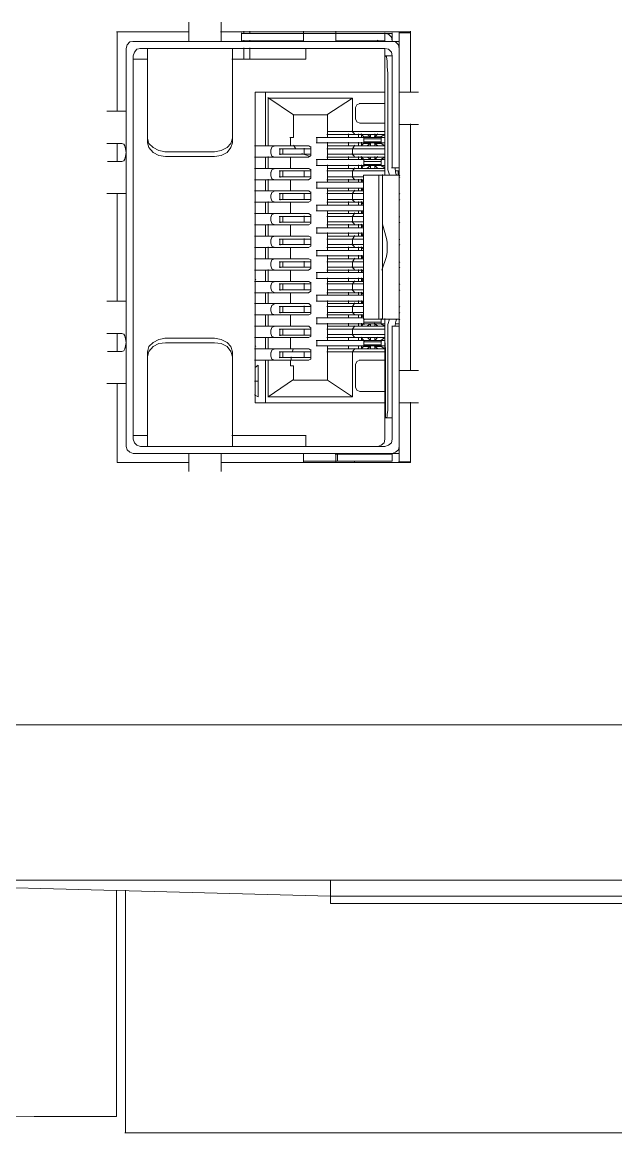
# Model space of a CAD drawing. Header units: millimetres. Extents: x 30557 to 235556, y -116603 to -73383.
# Drawn here: x 36167.6 to 36209.6, y -74032 to -73953.3 of the extents above; entities that cross this region are included whole.
import ezdxf

# ---------------------------------------------------------------- set-up
doc = ezdxf.new("R2010")
doc.units = ezdxf.units.MM

# ---------------------------------------------------------------- blocks, each defined once
blk = doc.blocks.new('RS20-0800')
at = {"lineweight": 0}
for points in [[(16036.035, 3291.491), (16036.035, 3292.169)], [(16037.177, 3291.491), (16037.177, 3292.169)], [(16036.035, 3291.83), (16033.474, 3291.83)], [(16033.495, 3291.83), (16033.495, 3289.015)], [(16043.887, 3291.83), (16037.157, 3291.83)], [(16037.898, 3291.513), (16037.898, 3291.789)], [(16037.898, 3291.766), (16040.099, 3291.766)], [(16037.898, 3291.513), (16040.099, 3291.513)], [(16037.982, 3291.766), (16037.982, 3291.851)], [(16037.982, 3291.491), (16037.982, 3291.534)], [(16038.194, 3291.766), (16038.194, 3291.851)], [(16038.194, 3291.83), (16038.194, 3291.766)], [(16038.194, 3291.491), (16038.194, 3291.534)], [(16038.194, 3291.513), (16038.194, 3291.491)], [(16041.241, 3291.766), (16040.077, 3291.766)], [(16040.099, 3291.766), (16040.099, 3291.851)], [(16040.099, 3291.491), (16040.099, 3291.789)], [(16041.241, 3291.766), (16041.241, 3291.851)], [(16041.241, 3291.491), (16041.241, 3291.789)], [(16041.241, 3291.766), (16042.977, 3291.766)], [(16041.241, 3291.513), (16042.977, 3291.513)], [(16042.829, 3291.491), (16042.703, 3291.534)], [(16042.977, 3291.513), (16042.977, 3291.789)], [(16043.232, 3291.513), (16043.21, 3291.64), (16043.105, 3291.746), (16042.977, 3291.766)], [(16042.977, 3291.766), (16043.232, 3291.766)], [(16042.977, 3291.513), (16042.977, 3291.491)], [(16043.232, 3291.513), (16043.232, 3291.789)], [(16043.232, 3291.513), (16043.232, 3291.491)], [(16043.486, 3291.83), (16043.486, 3291.789)], [(16043.486, 3291.237), (16043.486, 3291.809)], [(16043.486, 3291.789), (16043.887, 3291.789)], [(16043.887, 3289.692), (16043.887, 3291.851)], [(16034.067, 3291.491), (16033.939, 3291.47), (16033.855, 3291.365), (16033.812, 3291.237)], [(16033.812, 3291.237), (16033.812, 3277.141)], [(16043.232, 3291.491), (16034.045, 3291.491)], [(16034.067, 3290.983), (16034.108, 3291.11), (16034.193, 3291.217), (16034.32, 3291.237)], [(16042.977, 3291.237), (16034.3, 3291.237)], [(16034.574, 3291.237), (16034.574, 3288.063)], [(16037.58, 3291.237), (16037.58, 3288.063)], [(16037.982, 3290.856), (16037.982, 3291.259)], [(16038.194, 3290.856), (16038.194, 3291.259)], [(16038.194, 3291.237), (16038.194, 3290.856)], [(16040.184, 3291.237), (16040.184, 3290.856)], [(16042.977, 3291.237), (16043.105, 3291.217), (16043.21, 3291.11), (16043.232, 3290.983)], [(16042.977, 3291.237), (16042.977, 3290.983)], [(16043.486, 3291.237), (16043.464, 3291.365), (16043.358, 3291.47), (16043.232, 3291.491)], [(16043.232, 3291.491), (16043.486, 3291.491)], [(16043.486, 3288.275), (16043.486, 3291.259)], [(16034.067, 3290.983), (16034.067, 3277.395)], [(16034.067, 3290.856), (16034.574, 3290.856)], [(16040.184, 3290.856), (16037.558, 3290.856)], [(16042.977, 3286.75), (16042.977, 3291.005)], [(16042.977, 3290.983), (16042.998, 3290.962)], [(16042.977, 3290.983), (16042.998, 3290.983)], [(16043.083, 3290.349), (16043.062, 3290.602), (16043.062, 3290.794), (16043.041, 3290.942), (16042.998, 3290.983)], [(16042.998, 3290.983), (16043.232, 3290.983)], [(16043.232, 3290.983), (16043.232, 3288.275)], [(16043.083, 3287.385), (16043.083, 3290.37)], [(16038.384, 3289.692), (16038.744, 3289.692)], [(16038.384, 3289.692), (16038.384, 3287.787)], [(16038.744, 3289.692), (16038.744, 3287.787)], [(16038.744, 3289.692), (16042.977, 3289.692)], [(16043.486, 3289.692), (16044.163, 3289.692)], [(16039.739, 3288.889), (16038.829, 3289.502)], [(16038.85, 3287.787), (16038.85, 3289.502)], [(16038.85, 3289.481), (16041.834, 3289.481)], [(16041.834, 3289.481), (16040.924, 3288.889)], [(16041.834, 3289.481), (16041.834, 3288.295)], [(16042.089, 3289.29), (16041.982, 3289.247), (16041.94, 3289.142)], [(16042.935, 3289.29), (16042.067, 3289.29)], [(16042.977, 3289.29), (16042.914, 3289.29)], [(16033.812, 3289.015), (16033.135, 3289.015)], [(16040.946, 3288.889), (16039.718, 3288.889)], [(16039.739, 3288.889), (16039.739, 3288.083)], [(16040.946, 3288.295), (16040.946, 3288.909)], [(16041.94, 3289.142), (16041.94, 3288.74)], [(16041.94, 3288.74), (16041.982, 3288.634), (16042.089, 3288.592)], [(16042.089, 3288.592), (16042.935, 3288.592)], [(16042.935, 3288.592), (16042.977, 3288.592)], [(16043.486, 3288.549), (16044.163, 3288.549)], [(16043.887, 3279.829), (16043.887, 3288.571)], [(16034.574, 3287.894), (16034.574, 3288.083)], [(16034.574, 3288.063), (16034.617, 3287.872), (16034.765, 3287.724), (16034.976, 3287.618), (16035.21, 3287.576)], [(16036.945, 3287.576), (16037.177, 3287.618), (16037.389, 3287.724), (16037.517, 3287.872), (16037.58, 3288.063)], [(16037.58, 3288.063), (16037.58, 3287.894)], [(16039.739, 3288.083), (16039.612, 3288.083)], [(16039.633, 3288.083), (16039.633, 3287.787)], [(16040.607, 3288.083), (16040.543, 3288.083)], [(16040.565, 3288.083), (16040.565, 3287.894)], [(16040.607, 3288.083), (16042.977, 3288.083)], [(16041.919, 3288.19), (16040.924, 3288.19)], [(16040.946, 3288.19), (16040.946, 3288.316)], [(16040.946, 3288.295), (16041.834, 3288.295)], [(16040.946, 3288.083), (16040.946, 3288.211)], [(16041.686, 3288.083), (16041.686, 3288.211)], [(16041.919, 3288.19), (16041.813, 3288.316)], [(16041.834, 3288.295), (16042.977, 3288.295)], [(16042.977, 3288.19), (16041.898, 3288.19)], [(16042.046, 3288.083), (16042.046, 3288.211)], [(16042.236, 3288.105), (16042.131, 3288.211)], [(16042.152, 3288.083), (16042.152, 3288.211)], [(16042.469, 3288.105), (16042.216, 3288.105)], [(16042.85, 3288.042), (16042.216, 3288.042)], [(16042.236, 3288.042), (16042.236, 3288.105)], [(16042.236, 3288.105), (16042.236, 3288.083)], [(16042.236, 3287.935), (16042.236, 3288.063)], [(16042.363, 3288.19), (16042.469, 3288.105)], [(16042.469, 3288.19), (16042.469, 3288.105)], [(16042.85, 3288.105), (16042.596, 3288.105)], [(16042.617, 3288.105), (16042.723, 3288.211)], [(16042.617, 3288.105), (16042.617, 3288.211)], [(16042.977, 3288.19), (16042.829, 3288.105)], [(16042.85, 3288.083), (16042.85, 3288.126)], [(16042.85, 3288.083), (16042.85, 3288.042)], [(16042.85, 3287.935), (16042.85, 3288.063)], [(16043.232, 3287.004), (16043.232, 3288.295)], [(16043.486, 3288.275), (16043.486, 3287.004)], [(16033.664, 3287.872), (16033.135, 3287.872)], [(16033.495, 3287.872), (16033.495, 3287.237)], [(16033.664, 3287.872), (16033.728, 3287.851), (16033.77, 3287.787), (16033.791, 3287.682), (16033.812, 3287.554)], [(16035.21, 3287.406), (16034.976, 3287.449), (16034.765, 3287.554), (16034.617, 3287.724), (16034.574, 3287.894)], [(16036.945, 3287.576), (16035.188, 3287.576)], [(16037.58, 3287.894), (16037.517, 3287.724), (16037.389, 3287.554), (16037.177, 3287.449), (16036.945, 3287.406)], [(16038.744, 3287.787), (16038.363, 3287.787)], [(16038.384, 3287.639), (16038.384, 3287.808)], [(16038.384, 3287.534), (16038.384, 3287.66)], [(16038.744, 3287.787), (16038.85, 3287.787)], [(16038.85, 3287.787), (16039.633, 3287.787)], [(16038.935, 3287.639), (16038.977, 3287.745), (16039.082, 3287.787)], [(16038.935, 3287.534), (16038.935, 3287.66)], [(16039.358, 3287.682), (16039.231, 3287.682)], [(16039.252, 3287.682), (16039.252, 3287.491)], [(16039.252, 3287.682), (16039.274, 3287.66)], [(16039.654, 3287.682), (16039.337, 3287.682)], [(16039.358, 3287.682), (16039.358, 3287.491)], [(16040.289, 3287.787), (16039.612, 3287.787)], [(16040.077, 3287.682), (16039.633, 3287.682)], [(16039.823, 3287.682), (16039.739, 3287.808)], [(16040.077, 3287.682), (16040.12, 3287.682)], [(16040.141, 3287.682), (16040.099, 3287.682)], [(16040.12, 3287.491), (16040.12, 3287.703)], [(16040.246, 3287.682), (16040.12, 3287.682)], [(16040.246, 3287.682), (16040.353, 3287.682)], [(16040.289, 3287.787), (16040.353, 3287.745)], [(16040.353, 3287.449), (16040.353, 3287.766)], [(16040.607, 3287.894), (16040.543, 3287.894)], [(16040.607, 3287.894), (16042.004, 3287.894)], [(16041.834, 3287.682), (16040.924, 3287.682)], [(16040.946, 3287.787), (16040.946, 3287.914)], [(16040.946, 3287.682), (16040.946, 3287.808)], [(16040.946, 3287.787), (16042.977, 3287.787)], [(16040.946, 3287.491), (16040.946, 3287.703)], [(16041.686, 3287.787), (16041.686, 3287.914)], [(16042.977, 3287.682), (16041.813, 3287.682)], [(16041.834, 3287.682), (16041.919, 3287.808)], [(16041.834, 3287.682), (16041.834, 3287.491)], [(16042.236, 3287.894), (16041.982, 3287.894)], [(16042.046, 3287.787), (16042.046, 3287.914)], [(16042.152, 3287.787), (16042.152, 3287.914)], [(16042.152, 3287.787), (16042.236, 3287.894)], [(16042.85, 3287.894), (16042.216, 3287.894)], [(16042.236, 3287.894), (16042.236, 3287.956)], [(16042.236, 3287.935), (16042.85, 3287.935)], [(16042.236, 3287.894), (16042.236, 3287.872)], [(16042.236, 3287.872), (16042.469, 3287.872)], [(16042.469, 3287.872), (16042.342, 3287.787)], [(16042.469, 3287.872), (16042.469, 3287.787)], [(16042.723, 3287.787), (16042.596, 3287.894)], [(16042.617, 3287.787), (16042.617, 3287.894)], [(16042.617, 3287.872), (16042.85, 3287.872)], [(16042.935, 3287.894), (16042.829, 3287.894)], [(16042.85, 3287.935), (16042.85, 3287.894)], [(16042.85, 3287.872), (16042.85, 3287.914)], [(16042.85, 3287.872), (16042.977, 3287.787)], [(16042.977, 3287.894), (16042.914, 3287.894)], [(16033.156, 3287.237), (16033.664, 3287.237)], [(16033.812, 3287.554), (16033.791, 3287.428), (16033.77, 3287.322), (16033.728, 3287.258), (16033.664, 3287.237)], [(16035.21, 3287.406), (16036.945, 3287.406)], [(16036.776, 3287.406), (16036.416, 3287.406)], [(16038.744, 3287.385), (16038.363, 3287.385)], [(16038.384, 3287.385), (16038.384, 3287.554)], [(16038.384, 3287.385), (16038.384, 3286.984)], [(16038.744, 3287.385), (16038.744, 3286.984)], [(16038.744, 3287.385), (16038.85, 3287.385)], [(16038.85, 3286.984), (16038.85, 3287.406)], [(16038.85, 3287.385), (16039.633, 3287.385)], [(16039.082, 3287.385), (16038.977, 3287.428), (16038.935, 3287.534)], [(16039.358, 3287.491), (16039.231, 3287.491)], [(16039.252, 3287.491), (16039.274, 3287.47)], [(16039.654, 3287.491), (16039.337, 3287.491)], [(16040.289, 3287.385), (16039.612, 3287.385)], [(16040.077, 3287.491), (16039.633, 3287.491)], [(16039.633, 3287.385), (16039.633, 3286.984)], [(16040.332, 3287.406), (16040.036, 3287.513)], [(16040.077, 3287.491), (16040.12, 3287.491)], [(16040.141, 3287.491), (16040.099, 3287.491)], [(16040.246, 3287.491), (16040.12, 3287.491)], [(16040.353, 3287.491), (16040.226, 3287.491)], [(16040.353, 3287.449), (16040.268, 3287.385)], [(16040.607, 3287.301), (16040.543, 3287.301)], [(16040.565, 3287.301), (16040.565, 3287.089)], [(16040.607, 3287.301), (16042.977, 3287.301)], [(16041.919, 3287.385), (16040.924, 3287.385)], [(16040.946, 3287.385), (16040.946, 3287.513)], [(16040.946, 3287.491), (16041.834, 3287.491)], [(16040.946, 3287.301), (16040.946, 3287.406)], [(16041.686, 3287.301), (16041.686, 3287.406)], [(16041.919, 3287.385), (16041.813, 3287.513)], [(16041.834, 3287.491), (16042.977, 3287.491)], [(16042.977, 3287.385), (16041.898, 3287.385)], [(16042.046, 3287.301), (16042.046, 3287.406)], [(16042.236, 3287.301), (16042.131, 3287.406)], [(16042.152, 3287.301), (16042.152, 3287.406)], [(16042.469, 3287.301), (16042.216, 3287.301)], [(16042.85, 3287.237), (16042.216, 3287.237)], [(16042.236, 3287.237), (16042.236, 3287.322)], [(16042.236, 3287.301), (16042.258, 3287.28)], [(16042.236, 3287.131), (16042.236, 3287.258)], [(16042.363, 3287.385), (16042.469, 3287.301)], [(16042.469, 3287.385), (16042.469, 3287.301)], [(16042.85, 3287.301), (16042.596, 3287.301)], [(16042.617, 3287.301), (16042.723, 3287.406)], [(16042.617, 3287.301), (16042.617, 3287.406)], [(16042.977, 3287.385), (16042.829, 3287.301)], [(16042.85, 3287.301), (16042.85, 3287.237)], [(16042.85, 3287.301), (16042.872, 3287.28)], [(16042.85, 3287.131), (16042.85, 3287.258)], [(16043.146, 3286.75), (16043.126, 3286.793), (16043.083, 3286.941), (16043.083, 3287.385)], [(16038.744, 3286.984), (16038.363, 3286.984)], [(16038.384, 3286.835), (16038.384, 3287.004)], [(16038.384, 3286.728), (16038.384, 3286.856)], [(16038.744, 3286.984), (16038.85, 3286.984)], [(16038.85, 3286.984), (16039.633, 3286.984)], [(16038.935, 3286.835), (16038.977, 3286.941), (16039.082, 3286.984)], [(16038.935, 3286.728), (16038.935, 3286.856)], [(16039.358, 3286.899), (16039.231, 3286.899)], [(16039.252, 3286.899), (16039.252, 3286.687)], [(16039.252, 3286.899), (16039.274, 3286.877)], [(16039.654, 3286.899), (16039.337, 3286.899)], [(16039.358, 3286.899), (16039.358, 3286.687)], [(16040.289, 3286.984), (16039.612, 3286.984)], [(16040.077, 3286.899), (16039.633, 3286.899)], [(16040.077, 3286.899), (16040.12, 3286.899)], [(16040.141, 3286.899), (16040.099, 3286.899)], [(16040.12, 3286.687), (16040.12, 3286.919)], [(16040.246, 3286.899), (16040.12, 3286.899)], [(16040.246, 3286.899), (16040.353, 3286.899)], [(16040.289, 3286.984), (16040.353, 3286.941)], [(16040.353, 3286.644), (16040.353, 3286.962)], [(16040.607, 3287.089), (16040.543, 3287.089)], [(16040.607, 3287.089), (16042.004, 3287.089)], [(16041.834, 3286.899), (16040.924, 3286.899)], [(16040.946, 3286.984), (16040.946, 3287.11)], [(16040.946, 3286.899), (16040.946, 3287.004)], [(16040.946, 3286.984), (16042.977, 3286.984)], [(16040.946, 3286.687), (16040.946, 3286.919)], [(16041.686, 3286.984), (16041.686, 3287.11)], [(16042.977, 3286.899), (16041.813, 3286.899)], [(16041.834, 3286.899), (16041.919, 3287.004)], [(16041.834, 3286.899), (16041.834, 3286.687)], [(16042.236, 3287.089), (16041.982, 3287.089)], [(16042.046, 3286.984), (16042.046, 3287.11)], [(16042.152, 3286.984), (16042.236, 3287.11)], [(16042.152, 3286.984), (16042.152, 3287.11)], [(16042.85, 3287.089), (16042.216, 3287.089)], [(16042.236, 3287.089), (16042.236, 3287.153)], [(16042.236, 3287.131), (16042.85, 3287.131)], [(16042.236, 3287.089), (16042.469, 3287.089)], [(16042.236, 3287.089), (16042.258, 3287.068)], [(16042.469, 3287.089), (16042.342, 3286.984)], [(16042.469, 3287.089), (16042.469, 3286.984)], [(16042.723, 3286.984), (16042.596, 3287.11)], [(16042.617, 3286.984), (16042.617, 3287.11)], [(16042.617, 3287.089), (16042.85, 3287.089)], [(16042.935, 3287.089), (16042.829, 3287.089)], [(16042.85, 3287.131), (16042.85, 3287.089)], [(16042.85, 3287.089), (16042.977, 3287.004)], [(16042.85, 3287.089), (16042.872, 3287.068)], [(16042.977, 3287.089), (16042.914, 3287.089)], [(16043.486, 3287.004), (16043.21, 3287.004)], [(16043.337, 3287.004), (16043.358, 3286.856), (16043.379, 3286.772), (16043.401, 3286.75)], [(16043.358, 3286.899), (16043.464, 3286.899)], [(16043.443, 3286.899), (16043.443, 3286.75)], [(16043.486, 3286.899), (16043.443, 3286.899)], [(16043.486, 3287.004), (16043.486, 3281.396)], [(16038.744, 3286.581), (16038.363, 3286.581)], [(16038.384, 3286.581), (16038.384, 3286.75)], [(16038.384, 3286.581), (16038.384, 3286.199)], [(16038.744, 3286.581), (16038.744, 3286.199)], [(16038.744, 3286.581), (16038.85, 3286.581)], [(16038.85, 3286.199), (16038.85, 3286.602)], [(16038.85, 3286.581), (16039.633, 3286.581)], [(16039.082, 3286.581), (16038.977, 3286.623), (16038.935, 3286.728)], [(16039.358, 3286.687), (16039.231, 3286.687)], [(16039.252, 3286.687), (16039.274, 3286.666)], [(16039.654, 3286.687), (16039.337, 3286.687)], [(16040.289, 3286.581), (16039.612, 3286.581)], [(16040.077, 3286.687), (16039.633, 3286.687)], [(16039.633, 3286.581), (16039.633, 3286.199)], [(16040.077, 3286.687), (16040.12, 3286.687)], [(16040.141, 3286.687), (16040.099, 3286.687)], [(16040.246, 3286.687), (16040.12, 3286.687)], [(16040.353, 3286.687), (16040.226, 3286.687)], [(16040.353, 3286.644), (16040.268, 3286.581)], [(16040.607, 3286.496), (16040.543, 3286.496)], [(16040.565, 3286.496), (16040.565, 3286.285)], [(16040.607, 3286.496), (16042.216, 3286.496)], [(16041.919, 3286.581), (16040.924, 3286.581)], [(16040.946, 3286.581), (16040.946, 3286.708)], [(16040.946, 3286.687), (16041.834, 3286.687)], [(16040.946, 3286.496), (16040.946, 3286.602)], [(16041.686, 3286.496), (16041.686, 3286.602)], [(16041.919, 3286.581), (16041.813, 3286.708)], [(16041.834, 3286.687), (16042.216, 3286.687)], [(16042.216, 3286.581), (16041.898, 3286.581)], [(16042.046, 3286.496), (16042.046, 3286.602)], [(16042.216, 3286.518), (16042.131, 3286.602)], [(16042.152, 3286.496), (16042.152, 3286.602)], [(16042.216, 3286.75), (16042.216, 3281.65)], [(16042.216, 3286.75), (16042.765, 3286.75)], [(16042.892, 3286.75), (16042.745, 3286.75)], [(16042.765, 3286.75), (16042.765, 3281.65)], [(16043.486, 3286.75), (16042.872, 3286.75)], [(16042.892, 3281.65), (16042.892, 3286.772)], [(16043.486, 3281.65), (16043.486, 3286.772)], [(16043.486, 3286.75), (16043.506, 3286.728)], [(16043.486, 3286.687), (16043.506, 3286.666)], [(16033.812, 3286.094), (16033.135, 3286.094)], [(16033.495, 3286.094), (16033.495, 3282.284)], [(16038.744, 3286.199), (16038.363, 3286.199)], [(16038.384, 3286.031), (16038.384, 3286.221)], [(16038.384, 3285.946), (16038.384, 3286.052)], [(16038.744, 3286.199), (16038.85, 3286.199)], [(16038.85, 3286.199), (16039.633, 3286.199)], [(16038.935, 3286.031), (16038.977, 3286.137), (16039.082, 3286.199)], [(16038.935, 3285.946), (16038.935, 3286.052)], [(16039.358, 3286.094), (16039.231, 3286.094)], [(16039.252, 3286.094), (16039.252, 3285.882)], [(16039.252, 3286.094), (16039.274, 3286.073)], [(16039.654, 3286.094), (16039.337, 3286.094)], [(16039.358, 3286.094), (16039.358, 3285.882)], [(16040.289, 3286.199), (16039.612, 3286.199)], [(16040.077, 3286.094), (16039.633, 3286.094)], [(16040.077, 3286.094), (16040.12, 3286.094)], [(16040.141, 3286.094), (16040.099, 3286.094)], [(16040.12, 3285.882), (16040.12, 3286.115)], [(16040.246, 3286.094), (16040.12, 3286.094)], [(16040.246, 3286.094), (16040.353, 3286.094)], [(16040.289, 3286.199), (16040.353, 3286.137)], [(16040.353, 3285.84), (16040.353, 3286.158)], [(16040.607, 3286.285), (16040.543, 3286.285)], [(16040.607, 3286.285), (16042.004, 3286.285)], [(16041.834, 3286.094), (16040.924, 3286.094)], [(16040.946, 3286.199), (16040.946, 3286.306)], [(16040.946, 3286.094), (16040.946, 3286.221)], [(16040.946, 3286.199), (16042.216, 3286.199)], [(16040.946, 3285.882), (16040.946, 3286.115)], [(16041.686, 3286.199), (16041.686, 3286.306)], [(16042.216, 3286.094), (16041.813, 3286.094)], [(16041.834, 3286.094), (16041.919, 3286.221)], [(16041.834, 3286.094), (16041.834, 3285.882)], [(16042.216, 3286.285), (16041.982, 3286.285)], [(16042.046, 3286.199), (16042.046, 3286.306)], [(16042.152, 3286.199), (16042.152, 3286.306)], [(16042.152, 3286.199), (16042.216, 3286.285)], [(16043.486, 3286.094), (16043.506, 3286.073)], [(16038.744, 3285.798), (16038.363, 3285.798)], [(16038.384, 3285.798), (16038.384, 3285.967)], [(16038.384, 3285.798), (16038.384, 3285.396)], [(16038.744, 3285.798), (16038.744, 3285.396)], [(16038.744, 3285.798), (16038.85, 3285.798)], [(16038.85, 3285.396), (16038.85, 3285.819)], [(16038.85, 3285.798), (16039.633, 3285.798)], [(16039.082, 3285.798), (16038.977, 3285.84), (16038.935, 3285.946)], [(16039.358, 3285.882), (16039.231, 3285.882)], [(16039.252, 3285.882), (16039.274, 3285.861)], [(16039.654, 3285.882), (16039.337, 3285.882)], [(16040.289, 3285.798), (16039.612, 3285.798)], [(16040.077, 3285.882), (16039.633, 3285.882)], [(16039.633, 3285.798), (16039.633, 3285.396)], [(16040.077, 3285.882), (16040.12, 3285.882)], [(16040.141, 3285.882), (16040.099, 3285.882)], [(16040.246, 3285.882), (16040.12, 3285.882)], [(16040.353, 3285.882), (16040.226, 3285.882)], [(16040.353, 3285.84), (16040.268, 3285.798)], [(16040.607, 3285.692), (16040.543, 3285.692)], [(16040.565, 3285.692), (16040.565, 3285.48)], [(16040.607, 3285.692), (16042.216, 3285.692)], [(16041.919, 3285.798), (16040.924, 3285.798)], [(16040.946, 3285.798), (16040.946, 3285.904)], [(16040.946, 3285.882), (16041.834, 3285.882)], [(16040.946, 3285.692), (16040.946, 3285.819)], [(16041.686, 3285.692), (16041.686, 3285.819)], [(16041.919, 3285.798), (16041.813, 3285.904)], [(16041.834, 3285.882), (16042.216, 3285.882)], [(16042.216, 3285.798), (16041.898, 3285.798)], [(16042.046, 3285.692), (16042.046, 3285.819)], [(16042.216, 3285.713), (16042.131, 3285.819)], [(16042.152, 3285.692), (16042.152, 3285.819)], [(16043.486, 3285.882), (16043.506, 3285.861)], [(16038.744, 3285.396), (16038.363, 3285.396)], [(16038.384, 3285.248), (16038.384, 3285.417)], [(16038.384, 3285.141), (16038.384, 3285.268)], [(16038.744, 3285.396), (16038.85, 3285.396)], [(16038.85, 3285.396), (16039.633, 3285.396)], [(16038.935, 3285.248), (16038.977, 3285.353), (16039.082, 3285.396)], [(16038.935, 3285.141), (16038.935, 3285.268)], [(16039.358, 3285.29), (16039.231, 3285.29)], [(16039.252, 3285.29), (16039.252, 3285.079)], [(16039.252, 3285.29), (16039.274, 3285.268)], [(16039.654, 3285.29), (16039.337, 3285.29)], [(16039.358, 3285.29), (16039.358, 3285.079)], [(16040.289, 3285.396), (16039.612, 3285.396)], [(16040.077, 3285.29), (16039.633, 3285.29)], [(16040.077, 3285.29), (16040.12, 3285.29)], [(16040.141, 3285.29), (16040.099, 3285.29)], [(16040.12, 3285.079), (16040.12, 3285.311)], [(16040.246, 3285.29), (16040.12, 3285.29)], [(16040.246, 3285.29), (16040.353, 3285.29)], [(16040.289, 3285.396), (16040.353, 3285.332)], [(16040.353, 3285.036), (16040.353, 3285.353)], [(16040.607, 3285.48), (16040.543, 3285.48)], [(16040.607, 3285.48), (16042.004, 3285.48)], [(16041.834, 3285.29), (16040.924, 3285.29)], [(16040.946, 3285.396), (16040.946, 3285.502)], [(16040.946, 3285.29), (16040.946, 3285.417)], [(16040.946, 3285.396), (16042.216, 3285.396)], [(16040.946, 3285.099), (16040.946, 3285.311)], [(16041.686, 3285.396), (16041.686, 3285.502)], [(16042.216, 3285.29), (16041.813, 3285.29)], [(16041.834, 3285.29), (16041.919, 3285.417)], [(16041.834, 3285.29), (16041.834, 3285.099)], [(16042.216, 3285.48), (16041.982, 3285.48)], [(16042.046, 3285.396), (16042.046, 3285.502)], [(16042.152, 3285.396), (16042.152, 3285.502)], [(16042.152, 3285.396), (16042.216, 3285.48)], [(16043.486, 3285.29), (16043.506, 3285.268)], [(16038.744, 3284.994), (16038.363, 3284.994)], [(16038.384, 3284.994), (16038.384, 3285.163)], [(16038.384, 3284.994), (16038.384, 3284.591)], [(16038.744, 3284.994), (16038.744, 3284.591)], [(16038.744, 3284.994), (16038.85, 3284.994)], [(16038.85, 3284.591), (16038.85, 3285.014)], [(16038.85, 3284.994), (16039.633, 3284.994)], [(16039.082, 3284.994), (16038.977, 3285.036), (16038.935, 3285.141)], [(16039.358, 3285.079), (16039.231, 3285.079)], [(16039.252, 3285.079), (16039.274, 3285.057)], [(16039.654, 3285.079), (16039.337, 3285.079)], [(16040.289, 3284.994), (16039.612, 3284.994)], [(16040.077, 3285.079), (16039.633, 3285.079)], [(16039.633, 3284.994), (16039.633, 3284.591)], [(16040.077, 3285.079), (16040.12, 3285.079)], [(16040.141, 3285.079), (16040.099, 3285.079)], [(16040.246, 3285.079), (16040.12, 3285.079)], [(16040.353, 3285.079), (16040.226, 3285.079)], [(16040.353, 3285.036), (16040.268, 3284.994)], [(16040.607, 3284.888), (16040.543, 3284.888)], [(16040.565, 3284.888), (16040.565, 3284.697)], [(16040.607, 3284.888), (16042.216, 3284.888)], [(16041.919, 3284.994), (16040.924, 3284.994)], [(16040.946, 3284.994), (16040.946, 3285.12)], [(16040.946, 3285.099), (16041.834, 3285.099)], [(16040.946, 3284.888), (16040.946, 3285.014)], [(16041.686, 3284.888), (16041.686, 3285.014)], [(16041.919, 3284.994), (16041.813, 3285.12)], [(16041.834, 3285.099), (16042.216, 3285.099)], [(16042.216, 3284.994), (16041.898, 3284.994)], [(16042.046, 3284.888), (16042.046, 3285.014)], [(16042.216, 3284.909), (16042.131, 3285.014)], [(16042.152, 3284.888), (16042.152, 3285.014)], [(16042.892, 3285.014), (16043.041, 3284.507)], [(16043.486, 3285.079), (16043.506, 3285.057)], [(16038.744, 3284.591), (16038.363, 3284.591)], [(16038.384, 3284.443), (16038.384, 3284.612)], [(16038.384, 3284.338), (16038.384, 3284.465)], [(16038.744, 3284.591), (16038.85, 3284.591)], [(16038.85, 3284.591), (16039.633, 3284.591)], [(16038.935, 3284.443), (16038.977, 3284.549), (16039.082, 3284.591)], [(16038.935, 3284.338), (16038.935, 3284.465)], [(16039.358, 3284.485), (16039.231, 3284.485)], [(16039.252, 3284.485), (16039.252, 3284.296)], [(16039.252, 3284.485), (16039.274, 3284.465)], [(16039.654, 3284.485), (16039.337, 3284.485)], [(16039.358, 3284.485), (16039.358, 3284.296)], [(16040.289, 3284.591), (16039.612, 3284.591)], [(16040.077, 3284.485), (16039.633, 3284.485)], [(16040.077, 3284.485), (16040.12, 3284.485)], [(16040.141, 3284.485), (16040.099, 3284.485)], [(16040.12, 3284.296), (16040.12, 3284.507)], [(16040.246, 3284.485), (16040.12, 3284.485)], [(16040.246, 3284.485), (16040.353, 3284.485)], [(16040.289, 3284.591), (16040.353, 3284.549)], [(16040.353, 3284.231), (16040.353, 3284.57)], [(16040.607, 3284.697), (16040.543, 3284.697)], [(16040.607, 3284.697), (16042.004, 3284.697)], [(16041.834, 3284.485), (16040.924, 3284.485)], [(16040.946, 3284.591), (16040.946, 3284.719)], [(16040.946, 3284.485), (16040.946, 3284.612)], [(16040.946, 3284.591), (16042.216, 3284.591)], [(16040.946, 3284.296), (16040.946, 3284.507)], [(16041.686, 3284.591), (16041.686, 3284.719)], [(16042.216, 3284.485), (16041.813, 3284.485)], [(16041.834, 3284.485), (16041.919, 3284.612)], [(16041.834, 3284.485), (16041.834, 3284.296)], [(16042.216, 3284.697), (16041.982, 3284.697)], [(16042.046, 3284.591), (16042.046, 3284.719)], [(16042.152, 3284.591), (16042.152, 3284.719)], [(16042.152, 3284.591), (16042.216, 3284.676)], [(16043.041, 3284.507), (16043.062, 3284.38), (16043.062, 3284.02), (16043.041, 3283.872)], [(16043.486, 3284.485), (16043.506, 3284.465)], [(16038.744, 3284.189), (16038.363, 3284.189)], [(16038.384, 3284.189), (16038.384, 3284.358)], [(16038.384, 3284.189), (16038.384, 3283.787)], [(16038.744, 3284.189), (16038.744, 3283.787)], [(16038.744, 3284.189), (16038.85, 3284.189)], [(16038.85, 3283.787), (16038.85, 3284.21)], [(16038.85, 3284.189), (16039.633, 3284.189)], [(16039.082, 3284.189), (16038.977, 3284.231), (16038.935, 3284.338)], [(16039.358, 3284.296), (16039.231, 3284.296)], [(16039.252, 3284.296), (16039.274, 3284.273)], [(16039.654, 3284.296), (16039.337, 3284.296)], [(16040.289, 3284.189), (16039.612, 3284.189)], [(16040.077, 3284.296), (16039.633, 3284.296)], [(16039.633, 3284.189), (16039.633, 3283.787)], [(16040.077, 3284.296), (16040.12, 3284.296)], [(16040.141, 3284.296), (16040.099, 3284.296)], [(16040.246, 3284.296), (16040.12, 3284.296)], [(16040.353, 3284.296), (16040.226, 3284.296)], [(16040.353, 3284.231), (16040.268, 3284.189)], [(16040.607, 3284.083), (16040.543, 3284.083)], [(16040.565, 3284.083), (16040.565, 3283.893)], [(16040.607, 3284.083), (16041.348, 3284.083)], [(16041.919, 3284.189), (16040.924, 3284.189)], [(16040.946, 3284.189), (16040.946, 3284.316)], [(16040.946, 3284.296), (16041.834, 3284.296)], [(16040.946, 3284.083), (16040.946, 3284.21)], [(16041.348, 3284.083), (16042.004, 3284.083)], [(16041.686, 3284.083), (16041.686, 3284.21)], [(16041.919, 3284.189), (16041.813, 3284.316)], [(16041.834, 3284.296), (16042.216, 3284.296)], [(16042.216, 3284.189), (16041.898, 3284.189)], [(16042.004, 3284.083), (16042.216, 3284.083)], [(16042.046, 3284.083), (16042.046, 3284.21)], [(16042.216, 3284.126), (16042.131, 3284.21)], [(16042.152, 3284.083), (16042.152, 3284.21)], [(16043.486, 3284.296), (16043.506, 3284.273)], [(16038.744, 3283.787), (16038.363, 3283.787)], [(16038.384, 3283.639), (16038.384, 3283.808)], [(16038.384, 3283.533), (16038.384, 3283.66)], [(16038.744, 3283.787), (16038.85, 3283.787)], [(16038.85, 3283.787), (16039.633, 3283.787)], [(16038.935, 3283.639), (16038.977, 3283.744), (16039.082, 3283.787)], [(16038.935, 3283.533), (16038.935, 3283.66)], [(16039.358, 3283.681), (16039.231, 3283.681)], [(16039.252, 3283.681), (16039.252, 3283.491)], [(16039.252, 3283.681), (16039.274, 3283.66)], [(16039.654, 3283.681), (16039.337, 3283.681)], [(16039.358, 3283.681), (16039.358, 3283.491)], [(16040.289, 3283.787), (16039.612, 3283.787)], [(16040.077, 3283.681), (16039.633, 3283.681)], [(16040.077, 3283.681), (16040.12, 3283.681)], [(16040.141, 3283.681), (16040.099, 3283.681)], [(16040.12, 3283.491), (16040.12, 3283.702)], [(16040.246, 3283.681), (16040.12, 3283.681)], [(16040.246, 3283.681), (16040.353, 3283.681)], [(16040.289, 3283.787), (16040.353, 3283.744)], [(16040.353, 3283.448), (16040.353, 3283.766)], [(16040.607, 3283.893), (16040.543, 3283.893)], [(16040.607, 3283.893), (16042.004, 3283.893)], [(16041.834, 3283.681), (16040.924, 3283.681)], [(16040.946, 3283.787), (16040.946, 3283.915)], [(16040.946, 3283.681), (16040.946, 3283.808)], [(16040.946, 3283.787), (16042.216, 3283.787)], [(16040.946, 3283.491), (16040.946, 3283.702)], [(16041.686, 3283.787), (16041.686, 3283.915)], [(16042.216, 3283.681), (16041.813, 3283.681)], [(16041.834, 3283.681), (16041.919, 3283.808)], [(16041.834, 3283.681), (16041.834, 3283.491)], [(16042.216, 3283.893), (16041.982, 3283.893)], [(16042.046, 3283.787), (16042.046, 3283.915)], [(16042.152, 3283.787), (16042.152, 3283.915)], [(16042.152, 3283.787), (16042.216, 3283.893)], [(16043.041, 3283.872), (16042.872, 3283.386)], [(16043.486, 3283.681), (16043.506, 3283.66)], [(16038.744, 3283.386), (16038.363, 3283.386)], [(16038.384, 3283.386), (16038.384, 3283.554)], [(16038.384, 3283.386), (16038.384, 3282.983)], [(16038.744, 3283.386), (16038.744, 3282.983)], [(16038.744, 3283.386), (16038.85, 3283.386)], [(16038.85, 3282.983), (16038.85, 3283.406)], [(16038.85, 3283.386), (16039.633, 3283.386)], [(16039.082, 3283.386), (16038.977, 3283.427), (16038.935, 3283.533)], [(16039.358, 3283.491), (16039.231, 3283.491)], [(16039.252, 3283.491), (16039.274, 3283.47)], [(16039.654, 3283.491), (16039.337, 3283.491)], [(16040.289, 3283.386), (16039.612, 3283.386)], [(16040.077, 3283.491), (16039.633, 3283.491)], [(16039.633, 3283.386), (16039.633, 3282.983)], [(16040.077, 3283.491), (16040.12, 3283.491)], [(16040.141, 3283.491), (16040.099, 3283.491)], [(16040.246, 3283.491), (16040.12, 3283.491)], [(16040.353, 3283.491), (16040.226, 3283.491)], [(16040.353, 3283.448), (16040.268, 3283.386)], [(16040.607, 3283.3), (16040.543, 3283.3)], [(16040.565, 3283.3), (16040.565, 3283.089)], [(16040.607, 3283.3), (16042.216, 3283.3)], [(16041.919, 3283.386), (16040.924, 3283.386)], [(16040.946, 3283.386), (16040.946, 3283.512)], [(16040.946, 3283.491), (16041.834, 3283.491)], [(16040.946, 3283.3), (16040.946, 3283.406)], [(16041.686, 3283.3), (16041.686, 3283.406)], [(16041.919, 3283.386), (16041.813, 3283.512)], [(16041.834, 3283.491), (16042.216, 3283.491)], [(16042.216, 3283.386), (16041.898, 3283.386)], [(16042.046, 3283.3), (16042.046, 3283.406)], [(16042.216, 3283.321), (16042.131, 3283.406)], [(16042.152, 3283.3), (16042.152, 3283.406)], [(16043.486, 3283.491), (16043.506, 3283.47)], [(16038.744, 3282.983), (16038.363, 3282.983)], [(16038.384, 3283.067), (16038.384, 3280.697)], [(16038.384, 3283.067), (16038.406, 3283.046)], [(16038.384, 3282.834), (16038.384, 3283.004)], [(16038.384, 3282.75), (16038.384, 3282.856)], [(16038.744, 3282.983), (16038.85, 3282.983)], [(16038.85, 3282.983), (16039.633, 3282.983)], [(16038.935, 3282.834), (16038.977, 3282.94), (16039.082, 3282.983)], [(16038.935, 3282.75), (16038.935, 3282.856)], [(16039.358, 3282.898), (16039.231, 3282.898)], [(16039.252, 3282.898), (16039.252, 3282.686)], [(16039.252, 3282.898), (16039.274, 3282.876)], [(16039.654, 3282.898), (16039.337, 3282.898)], [(16039.358, 3282.898), (16039.358, 3282.686)], [(16040.289, 3282.983), (16039.612, 3282.983)], [(16040.077, 3282.898), (16039.633, 3282.898)], [(16040.077, 3282.898), (16040.12, 3282.898)], [(16040.141, 3282.898), (16040.099, 3282.898)], [(16040.12, 3282.686), (16040.12, 3282.919)], [(16040.246, 3282.898), (16040.12, 3282.898)], [(16040.246, 3282.898), (16040.353, 3282.898)], [(16040.289, 3282.983), (16040.353, 3282.94)], [(16040.353, 3282.644), (16040.353, 3282.962)], [(16040.607, 3283.089), (16040.543, 3283.089)], [(16040.607, 3283.089), (16042.004, 3283.089)], [(16041.834, 3282.898), (16040.924, 3282.898)], [(16040.946, 3282.983), (16040.946, 3283.11)], [(16040.946, 3282.898), (16040.946, 3283.004)], [(16040.946, 3282.983), (16042.216, 3282.983)], [(16040.946, 3282.686), (16040.946, 3282.919)], [(16041.686, 3282.983), (16041.686, 3283.11)], [(16042.216, 3282.898), (16041.813, 3282.898)], [(16041.834, 3282.898), (16041.919, 3283.004)], [(16041.834, 3282.898), (16041.834, 3282.686)], [(16042.216, 3283.089), (16041.982, 3283.089)], [(16042.046, 3282.983), (16042.046, 3283.11)], [(16042.152, 3282.983), (16042.152, 3283.11)], [(16042.152, 3282.983), (16042.216, 3283.089)], [(16043.486, 3282.898), (16043.506, 3282.876)], [(16038.744, 3282.58), (16038.363, 3282.58)], [(16038.384, 3282.58), (16038.384, 3282.771)], [(16038.384, 3282.58), (16038.384, 3282.199)], [(16038.744, 3282.58), (16038.744, 3282.199)], [(16038.744, 3282.58), (16038.85, 3282.58)], [(16038.85, 3282.199), (16038.85, 3282.602)], [(16038.85, 3282.58), (16039.633, 3282.58)], [(16039.082, 3282.58), (16038.977, 3282.644), (16038.935, 3282.75)], [(16039.358, 3282.686), (16039.231, 3282.686)], [(16039.252, 3282.686), (16039.274, 3282.665)], [(16039.654, 3282.686), (16039.337, 3282.686)], [(16040.289, 3282.58), (16039.612, 3282.58)], [(16040.077, 3282.686), (16039.633, 3282.686)], [(16039.633, 3282.58), (16039.633, 3282.199)], [(16040.077, 3282.686), (16040.12, 3282.686)], [(16040.141, 3282.686), (16040.099, 3282.686)], [(16040.246, 3282.686), (16040.12, 3282.686)], [(16040.353, 3282.686), (16040.226, 3282.686)], [(16040.353, 3282.644), (16040.268, 3282.58)], [(16040.607, 3282.495), (16040.543, 3282.495)], [(16040.565, 3282.495), (16040.565, 3282.284)], [(16040.607, 3282.495), (16042.216, 3282.495)], [(16041.919, 3282.58), (16040.924, 3282.58)], [(16040.946, 3282.58), (16040.946, 3282.708)], [(16040.946, 3282.686), (16041.834, 3282.686)], [(16040.946, 3282.495), (16040.946, 3282.602)], [(16041.686, 3282.495), (16041.686, 3282.602)], [(16041.919, 3282.58), (16041.813, 3282.708)], [(16041.834, 3282.686), (16042.216, 3282.686)], [(16042.216, 3282.58), (16041.898, 3282.58)], [(16042.046, 3282.495), (16042.046, 3282.602)], [(16042.216, 3282.517), (16042.131, 3282.602)], [(16042.152, 3282.495), (16042.152, 3282.602)], [(16043.486, 3282.686), (16043.506, 3282.665)], [(16033.812, 3282.284), (16033.135, 3282.284)], [(16038.744, 3282.199), (16038.363, 3282.199)], [(16038.384, 3282.03), (16038.384, 3282.221)], [(16038.744, 3282.199), (16038.85, 3282.199)], [(16038.85, 3282.199), (16039.633, 3282.199)], [(16038.935, 3282.03), (16038.977, 3282.136), (16039.082, 3282.199)], [(16039.358, 3282.094), (16039.231, 3282.094)], [(16039.252, 3282.094), (16039.252, 3281.882)], [(16039.252, 3282.094), (16039.274, 3282.072)], [(16039.654, 3282.094), (16039.337, 3282.094)], [(16039.358, 3282.094), (16039.358, 3281.882)], [(16040.289, 3282.199), (16039.612, 3282.199)], [(16040.077, 3282.094), (16039.633, 3282.094)], [(16040.077, 3282.094), (16040.12, 3282.094)], [(16040.141, 3282.094), (16040.099, 3282.094)], [(16040.12, 3281.882), (16040.12, 3282.115)], [(16040.246, 3282.094), (16040.12, 3282.094)], [(16040.246, 3282.094), (16040.353, 3282.094)], [(16040.289, 3282.199), (16040.353, 3282.136)], [(16040.353, 3281.839), (16040.353, 3282.157)], [(16040.607, 3282.284), (16040.543, 3282.284)], [(16040.607, 3282.284), (16042.004, 3282.284)], [(16041.834, 3282.094), (16040.924, 3282.094)], [(16040.946, 3282.199), (16040.946, 3282.305)], [(16040.946, 3282.094), (16040.946, 3282.221)], [(16040.946, 3282.199), (16042.216, 3282.199)], [(16040.946, 3281.882), (16040.946, 3282.115)], [(16041.686, 3282.199), (16041.686, 3282.305)], [(16042.216, 3282.094), (16041.813, 3282.094)], [(16041.834, 3282.094), (16041.919, 3282.221)], [(16041.834, 3282.094), (16041.834, 3281.882)], [(16042.216, 3282.284), (16041.982, 3282.284)], [(16042.046, 3282.199), (16042.046, 3282.305)], [(16042.152, 3282.199), (16042.152, 3282.305)], [(16042.152, 3282.199), (16042.216, 3282.284)], [(16043.486, 3282.094), (16043.506, 3282.072)], [(16038.744, 3281.798), (16038.363, 3281.798)], [(16038.384, 3281.946), (16038.384, 3282.051)], [(16038.384, 3281.798), (16038.384, 3281.966)], [(16038.384, 3281.798), (16038.384, 3281.396)], [(16038.744, 3281.798), (16038.744, 3281.396)], [(16038.744, 3281.798), (16038.85, 3281.798)], [(16038.85, 3281.396), (16038.85, 3281.818)], [(16038.85, 3281.798), (16039.633, 3281.798)], [(16038.935, 3281.946), (16038.935, 3282.051)], [(16039.082, 3281.798), (16038.977, 3281.839), (16038.935, 3281.946)], [(16039.358, 3281.882), (16039.231, 3281.882)], [(16039.252, 3281.882), (16039.274, 3281.861)], [(16039.654, 3281.882), (16039.337, 3281.882)], [(16040.289, 3281.798), (16039.612, 3281.798)], [(16040.077, 3281.882), (16039.633, 3281.882)], [(16039.633, 3281.798), (16039.633, 3281.396)], [(16040.077, 3281.882), (16040.12, 3281.882)], [(16040.141, 3281.882), (16040.099, 3281.882)], [(16040.246, 3281.882), (16040.12, 3281.882)], [(16040.353, 3281.882), (16040.226, 3281.882)], [(16040.353, 3281.839), (16040.268, 3281.798)], [(16040.607, 3281.692), (16040.543, 3281.692)], [(16040.565, 3281.692), (16040.565, 3281.481)], [(16040.607, 3281.692), (16042.216, 3281.692)], [(16041.919, 3281.798), (16040.924, 3281.798)], [(16040.946, 3281.798), (16040.946, 3281.903)], [(16040.946, 3281.882), (16041.834, 3281.882)], [(16040.946, 3281.692), (16040.946, 3281.818)], [(16041.686, 3281.692), (16041.686, 3281.818)], [(16041.919, 3281.798), (16041.813, 3281.903)], [(16041.834, 3281.882), (16042.216, 3281.882)], [(16042.216, 3281.798), (16041.898, 3281.798)], [(16042.046, 3281.692), (16042.046, 3281.818)], [(16042.216, 3281.713), (16042.131, 3281.818)], [(16042.152, 3281.692), (16042.152, 3281.818)], [(16042.236, 3281.543), (16042.236, 3281.67)], [(16042.85, 3281.543), (16042.85, 3281.67)], [(16042.977, 3280.929), (16042.977, 3281.67)], [(16043.486, 3281.882), (16043.506, 3281.861)], [(16038.744, 3281.396), (16038.363, 3281.396)], [(16038.384, 3281.247), (16038.384, 3281.416)], [(16038.744, 3281.396), (16038.85, 3281.396)], [(16038.85, 3281.396), (16039.633, 3281.396)], [(16038.935, 3281.247), (16038.977, 3281.353), (16039.082, 3281.396)], [(16039.358, 3281.289), (16039.231, 3281.289)], [(16039.252, 3281.289), (16039.252, 3281.078)], [(16039.252, 3281.289), (16039.274, 3281.269)], [(16039.654, 3281.289), (16039.337, 3281.289)], [(16039.358, 3281.289), (16039.358, 3281.078)], [(16040.289, 3281.396), (16039.612, 3281.396)], [(16040.077, 3281.289), (16039.633, 3281.289)], [(16040.077, 3281.289), (16040.12, 3281.289)], [(16040.141, 3281.289), (16040.099, 3281.289)], [(16040.12, 3281.078), (16040.12, 3281.31)], [(16040.246, 3281.289), (16040.12, 3281.289)], [(16040.246, 3281.289), (16040.353, 3281.289)], [(16040.289, 3281.396), (16040.353, 3281.332)], [(16040.353, 3281.035), (16040.353, 3281.353)], [(16040.607, 3281.481), (16040.543, 3281.481)], [(16040.607, 3281.481), (16042.004, 3281.481)], [(16041.834, 3281.289), (16040.924, 3281.289)], [(16040.946, 3281.396), (16040.946, 3281.501)], [(16040.946, 3281.289), (16040.946, 3281.416)], [(16040.946, 3281.396), (16042.977, 3281.396)], [(16040.946, 3281.099), (16040.946, 3281.31)], [(16041.686, 3281.396), (16041.686, 3281.501)], [(16042.977, 3281.289), (16041.813, 3281.289)], [(16041.834, 3281.289), (16041.919, 3281.416)], [(16041.834, 3281.289), (16041.834, 3281.099)], [(16042.236, 3281.481), (16041.982, 3281.481)], [(16042.046, 3281.396), (16042.046, 3281.501)], [(16042.152, 3281.396), (16042.236, 3281.501)], [(16042.152, 3281.396), (16042.152, 3281.501)], [(16042.216, 3281.65), (16042.765, 3281.65)], [(16042.85, 3281.65), (16042.216, 3281.65)], [(16042.85, 3281.481), (16042.216, 3281.481)], [(16042.236, 3281.65), (16042.258, 3281.628)], [(16042.236, 3281.481), (16042.236, 3281.565)], [(16042.236, 3281.543), (16042.85, 3281.543)], [(16042.236, 3281.481), (16042.469, 3281.481)], [(16042.236, 3281.481), (16042.258, 3281.458)], [(16042.469, 3281.481), (16042.342, 3281.396)], [(16042.469, 3281.481), (16042.469, 3281.396)], [(16042.723, 3281.396), (16042.596, 3281.501)], [(16042.617, 3281.396), (16042.617, 3281.501)], [(16042.617, 3281.481), (16042.85, 3281.481)], [(16042.765, 3281.65), (16042.892, 3281.65)], [(16042.935, 3281.481), (16042.829, 3281.481)], [(16042.85, 3281.65), (16042.872, 3281.628)], [(16042.85, 3281.543), (16042.85, 3281.481)], [(16042.85, 3281.481), (16042.977, 3281.396)], [(16042.85, 3281.481), (16042.872, 3281.458)], [(16043.486, 3281.65), (16042.872, 3281.65)], [(16042.977, 3281.481), (16042.914, 3281.481)], [(16043.083, 3281.015), (16043.083, 3281.458), (16043.146, 3281.65)], [(16043.232, 3280.125), (16043.232, 3281.416)], [(16043.232, 3281.396), (16043.486, 3281.396)], [(16043.401, 3281.65), (16043.379, 3281.607), (16043.358, 3281.522), (16043.337, 3281.396)], [(16043.379, 3281.481), (16043.337, 3281.481)], [(16043.464, 3281.481), (16043.358, 3281.481)], [(16043.486, 3281.481), (16043.443, 3281.481)], [(16043.486, 3281.65), (16043.506, 3281.628)], [(16043.486, 3281.396), (16043.486, 3280.125)], [(16033.664, 3281.141), (16033.135, 3281.141)], [(16033.495, 3281.141), (16033.495, 3280.506)], [(16033.664, 3281.141), (16033.728, 3281.12), (16033.77, 3281.056), (16033.791, 3280.951), (16033.812, 3280.824)], [(16034.574, 3280.486), (16034.617, 3280.675), (16034.765, 3280.824), (16034.976, 3280.929), (16035.21, 3280.972)], [(16036.945, 3280.972), (16035.188, 3280.972)], [(16036.437, 3280.972), (16036.776, 3280.972)], [(16036.945, 3280.972), (16037.177, 3280.929), (16037.389, 3280.824), (16037.517, 3280.675), (16037.58, 3280.486)], [(16038.744, 3280.993), (16038.363, 3280.993)], [(16038.384, 3281.141), (16038.384, 3281.269)], [(16038.384, 3280.993), (16038.384, 3281.162)], [(16038.384, 3280.993), (16038.384, 3280.591)], [(16038.744, 3280.993), (16038.744, 3280.591)], [(16038.744, 3280.993), (16038.85, 3280.993)], [(16038.85, 3280.591), (16038.85, 3281.015)], [(16038.85, 3280.993), (16039.633, 3280.993)], [(16038.935, 3281.141), (16038.935, 3281.269)], [(16039.082, 3280.993), (16038.977, 3281.035), (16038.935, 3281.141)], [(16039.358, 3281.078), (16039.231, 3281.078)], [(16039.252, 3281.078), (16039.274, 3281.056)], [(16039.654, 3281.078), (16039.337, 3281.078)], [(16040.289, 3280.993), (16039.612, 3280.993)], [(16040.077, 3281.078), (16039.633, 3281.078)], [(16039.633, 3280.993), (16039.633, 3280.591)], [(16040.077, 3281.078), (16040.12, 3281.078)], [(16040.141, 3281.078), (16040.099, 3281.078)], [(16040.246, 3281.078), (16040.12, 3281.078)], [(16040.353, 3281.078), (16040.226, 3281.078)], [(16040.353, 3281.035), (16040.268, 3280.993)], [(16040.607, 3280.887), (16040.543, 3280.887)], [(16040.565, 3280.887), (16040.565, 3280.697)], [(16040.607, 3280.887), (16042.977, 3280.887)], [(16041.919, 3280.993), (16040.924, 3280.993)], [(16040.946, 3280.993), (16040.946, 3281.12)], [(16040.946, 3281.099), (16041.834, 3281.099)], [(16040.946, 3280.887), (16040.946, 3281.015)], [(16041.686, 3280.887), (16041.686, 3281.015)], [(16041.919, 3280.993), (16041.813, 3281.12)], [(16041.834, 3281.099), (16042.977, 3281.099)], [(16042.977, 3280.993), (16041.898, 3280.993)], [(16042.046, 3280.887), (16042.046, 3281.015)], [(16042.236, 3280.887), (16042.131, 3281.015)], [(16042.152, 3280.887), (16042.152, 3281.015)], [(16042.469, 3280.887), (16042.216, 3280.887)], [(16042.236, 3280.845), (16042.236, 3280.908)], [(16042.236, 3280.887), (16042.258, 3280.866)], [(16042.363, 3280.993), (16042.469, 3280.887)], [(16042.469, 3280.993), (16042.469, 3280.887)], [(16042.85, 3280.887), (16042.596, 3280.887)], [(16042.617, 3280.887), (16042.723, 3281.015)], [(16042.617, 3280.887), (16042.617, 3281.015)], [(16042.977, 3280.993), (16042.829, 3280.887)], [(16042.85, 3280.887), (16042.85, 3280.845)], [(16042.85, 3280.887), (16042.872, 3280.866)], [(16042.977, 3280.57), (16042.977, 3281.226)], [(16042.977, 3280.929), (16042.977, 3280.887)], [(16042.977, 3280.887), (16042.998, 3280.57)], [(16043.083, 3278.41), (16043.083, 3281.035)], [(16033.156, 3280.506), (16033.664, 3280.506)], [(16033.812, 3280.824), (16033.791, 3280.697), (16033.77, 3280.591), (16033.728, 3280.527), (16033.664, 3280.506)], [(16035.21, 3280.803), (16034.976, 3280.782), (16034.765, 3280.675), (16034.617, 3280.506), (16034.574, 3280.316)], [(16034.574, 3280.316), (16034.574, 3280.506)], [(16035.21, 3280.803), (16036.945, 3280.803)], [(16037.58, 3280.316), (16037.517, 3280.506), (16037.389, 3280.675), (16037.177, 3280.782), (16036.945, 3280.803)], [(16038.744, 3280.591), (16038.363, 3280.591)], [(16038.384, 3280.697), (16038.406, 3280.675)], [(16038.384, 3280.443), (16038.384, 3280.612)], [(16038.744, 3280.591), (16038.85, 3280.591)], [(16038.85, 3280.591), (16039.633, 3280.591)], [(16038.935, 3280.443), (16038.977, 3280.548), (16039.082, 3280.591)], [(16040.289, 3280.591), (16039.612, 3280.591)], [(16039.696, 3280.486), (16039.739, 3280.612)], [(16040.12, 3280.294), (16040.12, 3280.506)], [(16040.289, 3280.591), (16040.353, 3280.548)], [(16040.353, 3280.23), (16040.353, 3280.57)], [(16040.607, 3280.697), (16040.543, 3280.697)], [(16040.607, 3280.697), (16042.004, 3280.697)], [(16040.946, 3280.591), (16040.946, 3280.718)], [(16040.946, 3280.486), (16040.946, 3280.612)], [(16040.946, 3280.591), (16042.977, 3280.591)], [(16040.946, 3279.491), (16040.946, 3280.506)], [(16041.686, 3280.591), (16041.686, 3280.718)], [(16041.834, 3280.486), (16041.919, 3280.612)], [(16042.236, 3280.697), (16041.982, 3280.697)], [(16042.046, 3280.591), (16042.046, 3280.718)], [(16042.152, 3280.591), (16042.152, 3280.718)], [(16042.152, 3280.591), (16042.236, 3280.697)], [(16042.85, 3280.845), (16042.216, 3280.845)], [(16042.85, 3280.697), (16042.216, 3280.697)], [(16042.236, 3280.74), (16042.236, 3280.866)], [(16042.236, 3280.697), (16042.236, 3280.759)], [(16042.236, 3280.74), (16042.85, 3280.74)], [(16042.236, 3280.697), (16042.236, 3280.675)], [(16042.236, 3280.675), (16042.469, 3280.675)], [(16042.469, 3280.675), (16042.342, 3280.591)], [(16042.469, 3280.675), (16042.469, 3280.591)], [(16042.723, 3280.591), (16042.596, 3280.697)], [(16042.617, 3280.591), (16042.617, 3280.697)], [(16042.617, 3280.675), (16042.85, 3280.675)], [(16042.935, 3280.697), (16042.829, 3280.697)], [(16042.85, 3280.74), (16042.85, 3280.866)], [(16042.85, 3280.74), (16042.85, 3280.697)], [(16042.85, 3280.675), (16042.85, 3280.718)], [(16042.85, 3280.675), (16042.977, 3280.591)], [(16042.977, 3280.697), (16042.914, 3280.697)], [(16042.977, 3277.395), (16042.977, 3280.591)], [(16042.998, 3278.41), (16042.998, 3280.591)], [(16034.574, 3278.389), (16034.574, 3280.337)], [(16037.58, 3280.486), (16037.58, 3280.316)], [(16037.58, 3278.389), (16037.58, 3280.337)], [(16038.744, 3280.189), (16038.363, 3280.189)], [(16038.384, 3280.337), (16038.384, 3280.463)], [(16038.384, 3280.189), (16038.384, 3280.358)], [(16038.384, 3280.189), (16038.384, 3279.934)], [(16038.744, 3280.189), (16038.744, 3278.686)], [(16038.744, 3280.189), (16038.85, 3280.189)], [(16038.85, 3278.898), (16038.85, 3280.21)], [(16038.85, 3280.189), (16039.633, 3280.189)], [(16038.935, 3280.337), (16038.935, 3280.463)], [(16039.082, 3280.189), (16038.977, 3280.23), (16038.935, 3280.337)], [(16039.358, 3280.486), (16039.231, 3280.486)], [(16039.358, 3280.294), (16039.231, 3280.294)], [(16039.252, 3280.486), (16039.252, 3280.294)], [(16039.252, 3280.486), (16039.274, 3280.463)], [(16039.252, 3280.294), (16039.274, 3280.274)], [(16039.654, 3280.486), (16039.337, 3280.486)], [(16039.654, 3280.294), (16039.337, 3280.294)], [(16039.358, 3280.486), (16039.358, 3280.294)], [(16040.289, 3280.189), (16039.612, 3280.189)], [(16040.077, 3280.486), (16039.633, 3280.486)], [(16040.077, 3280.294), (16039.633, 3280.294)], [(16039.633, 3280.189), (16039.633, 3279.998)], [(16039.654, 3280.189), (16039.654, 3280.316)], [(16040.077, 3280.486), (16040.12, 3280.486)], [(16040.077, 3280.294), (16040.12, 3280.294)], [(16040.141, 3280.486), (16040.099, 3280.486)], [(16040.141, 3280.294), (16040.099, 3280.294)], [(16040.246, 3280.486), (16040.12, 3280.486)], [(16040.246, 3280.294), (16040.12, 3280.294)], [(16040.353, 3280.294), (16040.226, 3280.294)], [(16040.246, 3280.486), (16040.353, 3280.486)], [(16040.353, 3280.23), (16040.268, 3280.189)], [(16041.834, 3280.486), (16040.924, 3280.486)], [(16042.977, 3280.486), (16041.813, 3280.486)], [(16041.834, 3280.486), (16041.834, 3278.898)], [(16042.089, 3280.189), (16041.982, 3280.146), (16041.94, 3280.041)], [(16042.935, 3280.189), (16042.067, 3280.189)], [(16042.977, 3280.189), (16042.914, 3280.189)], [(16043.232, 3280.125), (16043.232, 3277.395)], [(16043.486, 3277.141), (16043.486, 3280.146)], [(16038.384, 3279.934), (16038.49, 3280.02)], [(16038.384, 3279.934), (16038.384, 3278.939)], [(16038.49, 3278.898), (16038.49, 3280.02)], [(16039.633, 3279.998), (16039.739, 3279.998)], [(16039.739, 3279.998), (16039.739, 3279.491)], [(16041.94, 3280.041), (16041.94, 3279.236)], [(16043.486, 3279.829), (16044.163, 3279.829)], [(16033.812, 3279.364), (16033.135, 3279.364)], [(16033.495, 3279.364), (16033.495, 3276.569)], [(16038.49, 3279.448), (16038.363, 3279.448)], [(16038.85, 3278.898), (16039.739, 3279.511)], [(16039.739, 3279.491), (16040.946, 3279.491)], [(16040.946, 3279.491), (16041.834, 3278.898)], [(16038.49, 3278.898), (16038.363, 3278.961)], [(16038.384, 3278.939), (16038.384, 3278.686)], [(16041.94, 3279.236), (16041.982, 3279.13), (16042.089, 3279.088)], [(16042.089, 3279.088), (16042.977, 3279.088)], [(16038.384, 3278.686), (16038.744, 3278.686)], [(16038.744, 3278.686), (16042.977, 3278.686)], [(16041.834, 3278.898), (16038.829, 3278.898)], [(16043.486, 3278.686), (16044.163, 3278.686)], [(16043.887, 3276.569), (16043.887, 3278.707)], [(16034.574, 3277.141), (16034.574, 3278.41)], [(16037.58, 3277.141), (16037.58, 3278.41)], [(16042.998, 3278.41), (16042.998, 3278.2), (16043.02, 3278.157)], [(16043.041, 3278.157), (16042.998, 3278.157)], [(16043.232, 3278.157), (16043.02, 3278.157)], [(16043.041, 3278.157), (16043.062, 3278.2), (16043.062, 3278.284), (16043.083, 3278.41)], [(16034.574, 3277.522), (16034.045, 3277.522)], [(16034.32, 3277.141), (16034.193, 3277.183), (16034.108, 3277.268), (16034.067, 3277.395)], [(16040.184, 3277.522), (16037.558, 3277.522)], [(16040.184, 3277.141), (16040.184, 3277.543)], [(16042.977, 3277.395), (16042.957, 3277.268), (16042.85, 3277.183), (16042.723, 3277.141)], [(16043.232, 3277.395), (16043.21, 3277.268), (16043.105, 3277.183), (16042.977, 3277.141)], [(16033.812, 3277.141), (16033.855, 3277.014), (16033.939, 3276.93), (16034.067, 3276.887)], [(16034.32, 3277.141), (16042.977, 3277.141)], [(16043.232, 3276.887), (16043.358, 3276.93), (16043.464, 3277.014), (16043.486, 3277.141)], [(16043.486, 3276.591), (16043.486, 3277.161)], [(16033.495, 3276.569), (16036.035, 3276.569)], [(16034.067, 3276.887), (16043.232, 3276.887)], [(16036.035, 3276.887), (16036.035, 3276.252)], [(16037.177, 3276.887), (16037.177, 3276.252)], [(16037.177, 3276.569), (16043.887, 3276.569)], [(16040.099, 3276.887), (16040.099, 3276.569)], [(16040.099, 3276.612), (16041.241, 3276.612)], [(16041.305, 3276.865), (16041.221, 3276.865)], [(16041.305, 3276.612), (16041.221, 3276.612)], [(16041.241, 3276.887), (16041.241, 3276.569)], [(16043.232, 3276.865), (16041.284, 3276.865)], [(16043.232, 3276.612), (16041.284, 3276.612)], [(16041.305, 3276.865), (16041.305, 3276.612)], [(16041.898, 3276.612), (16041.898, 3276.569)], [(16043.486, 3276.887), (16043.21, 3276.887)], [(16043.232, 3276.887), (16043.232, 3276.865)], [(16043.232, 3276.865), (16043.232, 3276.612)], [(16043.887, 3276.591), (16043.464, 3276.591)], [(16043.486, 3276.591), (16043.486, 3276.569)], [(16019.546, 3267.278), (16092.548, 3267.278)], [(16092.548, 3261.775), (16019.525, 3261.775)], [(16041.052, 3261.203), (16019.632, 3261.775)], [(16041.052, 3261.775), (16041.052, 3260.949)], [(16033.474, 3261.414), (16033.474, 3253.392)], [(16033.791, 3252.82), (16033.791, 3261.414)], [(16033.791, 3261.394), (16033.791, 3252.82)], [(16041.052, 3260.949), (16041.052, 3261.224)], [(16041.052, 3261.203), (16071.043, 3261.203)], [(16041.052, 3260.949), (16071.043, 3260.949)], [(16030.553, 3253.392), (16011.524, 3253.414)], [(16030.553, 3253.392), (16033.474, 3253.392)], [(16078.283, 3252.82), (16033.77, 3252.82)]]:
    blk.add_lwpolyline(points, dxfattribs=at)

msp = doc.modelspace()

# ---------------------------------------------------------------- block references
at = {"color": 0, "xscale": 2, "yscale": 2, "zscale": 2}
msp.add_blockref('RS20-0800', (4107.301, -80537.642), dxfattribs=at)

doc.saveas('drawing.dxf')
